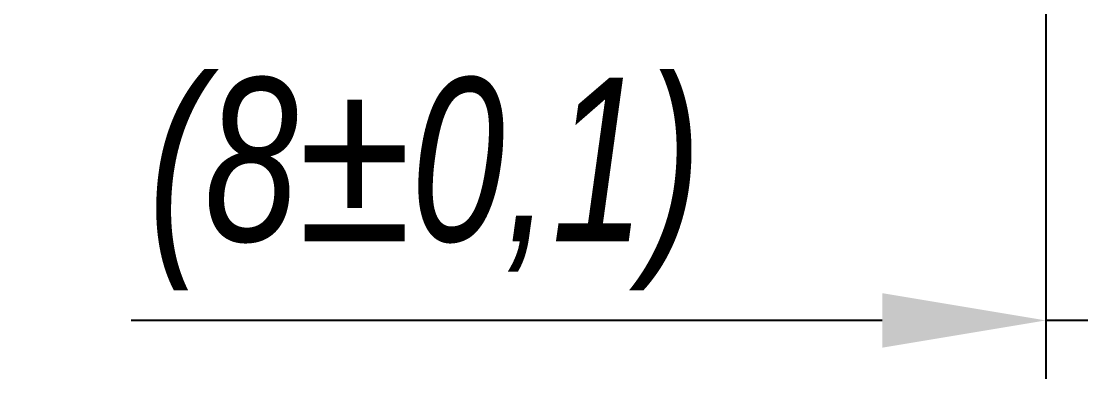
# Model space of a CAD drawing. Header units: millimetres. Extents: x 12064 to 35004, y -6103 to -2658.
# Drawn here: x 32850.4 to 32873.08, y -3001.2 to -2993.54 of the extents above; entities that cross this region are included whole.
import ezdxf

# ---------------------------------------------------------------- set-up
doc = ezdxf.new("R2010")
doc.units = ezdxf.units.MM
doc.layers.add('Layer_05', color=1, linetype='Continuous', lineweight=15)
doc.styles.add('Style_01', font='ARIALNI.TTF', dxfattribs={"width": 0.9, "height": 3.5})
doc.dimstyles.new('DimStyle_01', dxfattribs={"dimtxt": 3.5, "dimasz": 3.5, "dimexe": 1.25, "dimexo": 0, "dimtad": 1, "dimdec": 1, "dimtxsty": 'Style_01', "dimcen": 0, "dimazin": 3, "dimtfac": 1, "dimtdec": 1, "dimtmove": 0, "dimatfit": 3})

# ---------------------------------------------------------------- blocks, each defined once
blk = doc.blocks.new('*D3215')
at = {"layer": 'Defpoints', "color": 0, "ltscale": 0.5}
for p in [(32880.328, -2960.446), (32872.328, -2978.946), (32872.328, -2999.946)]:
    blk.add_point(p, dxfattribs=at)
at = {"layer": 'Layer_05', "color": 0, "lineweight": -2, "ltscale": 0.5}
for p, q in [((32880.328, -2960.446), (32880.328, -3001.196)), ((32872.328, -2978.946), (32872.328, -3001.196)), ((32868.828, -2999.946), (32852.75, -2999.946)), ((32880.328, -2999.946), (32872.328, -2999.946)), ((32883.828, -2999.946), (32887.328, -2999.946))]:
    blk.add_line(p, q, dxfattribs=at)
at = {"layer": 'Layer_05', "color": 0, "ltscale": 0.5}
for points in [[(32868.828, -2999.363), (32868.828, -3000.53), (32872.328, -2999.946)], [(32883.828, -2999.363), (32883.828, -3000.53), (32880.328, -2999.946)]]:
    blk.add_solid(points, dxfattribs=at)
at = {"layer": 'Layer_05', "color": 0, "ltscale": 0.5, "insert": (32859.039, -2997.027), "char_height": 3.5, "attachment_point": 5, "style": 'Style_01'}
blk.add_mtext('(8%%P0,1)', dxfattribs=at)

msp = doc.modelspace()

# ---------------------------------------------------------------- dimensions: what is measured, and where the dimension line sits
at = {"layer": 'Layer_05', "ltscale": 0.5}
dim = msp.add_linear_dim(base=(32872.328, -2999.946), p1=(32880.328, -2960.446), p2=(32872.328, -2978.946), text='(<>%%P0,1)', dimstyle='DimStyle_01', dxfattribs=at)
dim.commit()
dim.dimension.update_dxf_attribs({"geometry": '*D3215', "text_midpoint": (32859.039, -2997.027)})

doc.saveas('drawing.dxf')
